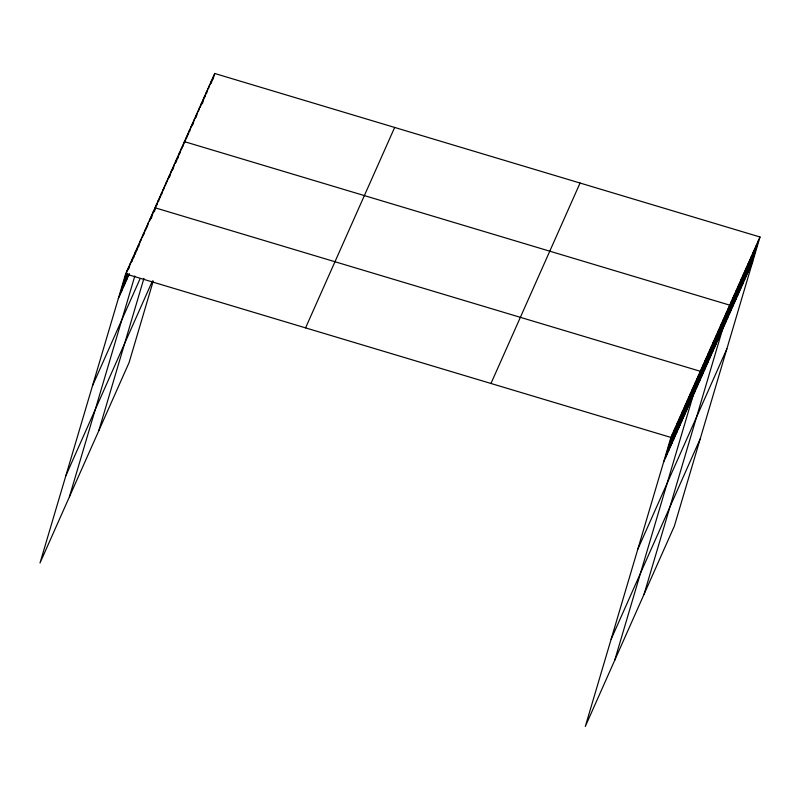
<?xml version="1.0" encoding="UTF-8"?>
<svg xmlns="http://www.w3.org/2000/svg" width="800" height="800" viewBox="0 0 800 800"><rect width="100%" height="100%" fill="white"/><g stroke="black" fill="none" stroke-linecap="round" stroke-linejoin="round"><path stroke-width="1.2" d="M760 236.99L670.91 437.43L585.28 726.51L674.37 526.08L760 236.99L214.72 73.49L125.63 273.92L40 563.01L129.09 362.57L153.24 281.03M119.98 294.85L127.26 270.25M121.61 291.18L126.81 273.6M127.86 270.09L128.9 266.58M123.24 287.5L127.41 273.44M128.79 268.76L130.53 262.9M124.88 283.83L127.65 274.46M131.12 262.74L132.16 259.23M126.51 280.15L128.24 274.3M132.06 261.41L133.8 255.55M128.14 276.48L128.84 274.14M133.69 257.73L135.43 251.88M135.33 254.06L137.06 248.2M136.96 250.38L138.7 244.53M138.59 246.71L140.33 240.85M140.92 240.69L141.96 237.18M142.56 237.02L143.6 233.5M143.84 234.51L145.23 229.83M145.82 229.67L146.86 226.15M147.11 227.17L148.5 222.48M149.44 221.15L150.13 218.8M150.37 219.82L151.76 215.13M151.31 218.48L153.4 211.45M69.4 496.86L134.82 276.02M153.64 212.47L155.03 207.78L700.31 371.29L614.68 660.37M154.58 211.13L156.66 204.11M156.91 205.12L158.3 200.43M158.54 201.44L159.93 196.76M160.17 197.77L161.56 193.08M161.81 194.09L163.2 189.41M163.79 189.25L164.83 185.73M165.42 185.57L166.46 182.06M167.06 181.9L168.1 178.38M168.69 178.22L169.73 174.71M169.63 176.89L171.36 171.03M171.96 170.87L173 167.36M172.89 169.54L174.63 163.68M175.22 163.52L176.26 160.01M176.16 162.19L177.9 156.33M177.79 158.52L179.53 152.66M179.77 153.67L181.16 148.98M181.76 148.82L182.8 145.31M98.8 430.72L143.93 278.36M183.04 146.32L184.43 141.64L729.71 305.14L644.08 594.22M184.72 142.54L186.11 137.85M186.41 138.75L187.8 134.06M188.09 134.96L189.48 130.28M189.77 131.18L191.16 126.49M191.8 126.22L192.84 122.71M192.79 124.78L194.53 118.92M195.17 118.65L196.21 115.13M196.16 117.2L197.89 111.35M198.53 111.08L199.58 107.56M200.22 107.29L201.26 103.77M201.55 104.67L202.94 99.99M202.54 103.23L204.62 96.2M204.92 97.1L206.31 92.42M206.6 93.32L207.99 88.63M208.63 88.36L209.67 84.84M210.31 84.57L211.35 81.06M211.3 83.13L213.04 77.27M212.99 79.34L214.72 73.49M665.26 458.36L672.54 433.76M666.89 454.68L674.18 430.08M668.52 451.01L675.81 426.41M670.16 447.33L677.44 422.73M671.79 443.66L679.08 419.06M673.42 439.99L680.71 415.38M675.06 436.31L682.34 411.71M676.69 432.64L683.98 408.03M678.32 428.96L685.61 404.36M679.96 425.29L687.24 400.69M681.59 421.61L688.88 397.01M683.22 417.94L690.51 393.34M684.86 414.26L692.14 389.66M686.49 410.59L693.78 385.99M688.12 406.91L695.41 382.31M689.76 403.24L697.04 378.64M691.39 399.56L698.68 374.96M694.66 392.21L701.94 367.61M696.29 388.54L703.58 363.94M697.92 384.87L705.21 360.26M699.56 381.19L706.84 356.59M701.19 377.52L708.48 352.91M702.82 373.84L710.11 349.24M704.46 370.17L711.74 345.56M706.09 366.49L713.38 341.89M707.72 362.82L715.01 338.22M709.36 359.14L716.64 334.54M710.99 355.47L718.28 330.87M712.62 351.79L719.91 327.19M714.26 348.12L721.54 323.52M715.89 344.44L723.18 319.84M717.52 340.77L724.81 316.17M719.16 337.09L726.44 312.49M720.79 333.42L728.08 308.82M724.1 325.96L731.39 301.36M725.79 322.17L733.07 297.57M727.47 318.39L734.76 293.78M729.15 314.6L736.44 290M730.84 310.81L738.12 286.21M732.52 307.03L739.81 282.43M734.2 303.24L741.49 278.64M735.88 299.46L743.17 274.85M737.57 295.67L744.85 271.07M739.25 291.88L746.54 267.28M740.93 288.1L748.22 263.5M742.62 284.31L749.9 259.71M744.3 280.53L751.59 255.92M745.98 276.74L753.27 252.14M747.66 272.95L754.95 248.35M749.35 269.17L756.63 244.57M751.03 265.38L758.32 240.78M118.34 298.53L129.37 273.72M92.49 385.8L139.86 279.24M65.85 475.73L152.42 280.97M305.57 327.88L394.66 127.44M490.97 383.47L580.06 183.04M663.62 462.03L752.71 261.6M637.77 549.31L726.86 348.87M611.13 639.24L700.22 438.8M125.63 273.92L670.91 437.43"/></g></svg>
